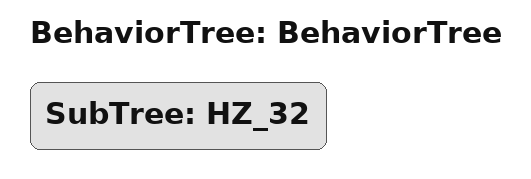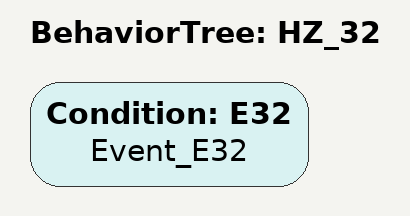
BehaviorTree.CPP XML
<?xml version="1.0" ?>
<root main_tree_to_execute="BehaviorTree">
  <BehaviorTree ID="BehaviorTree">
    <SubTree ID="HZ_32"/>
  </BehaviorTree>
  <BehaviorTree ID="HZ_32">
    <Condition ID="E32" name="Event_E32"/>
  </BehaviorTree>
</root>
